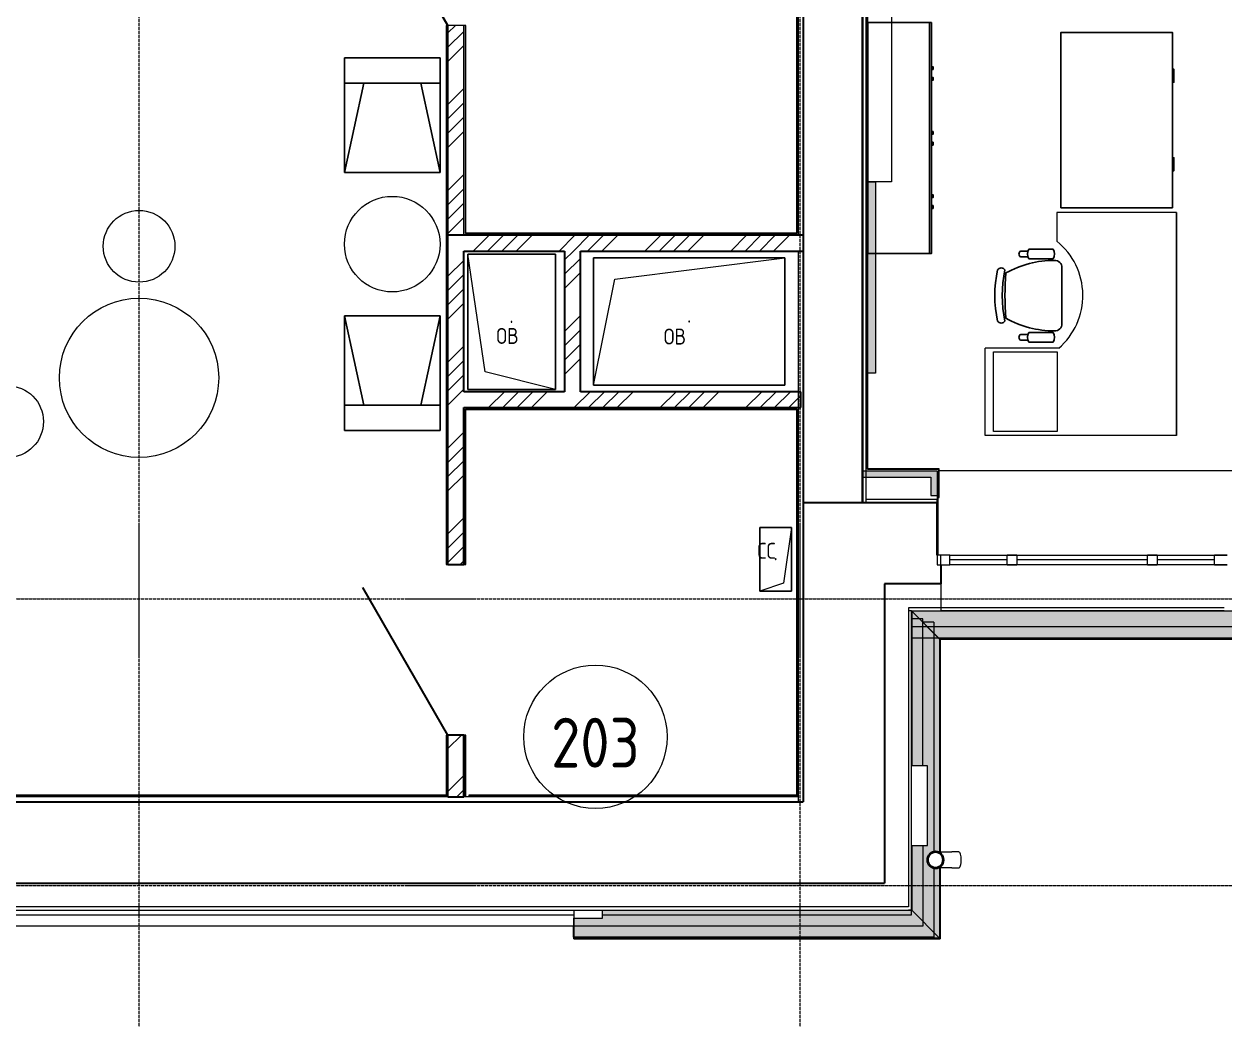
# Model space of a CAD drawing. Header units: millimetres. Extents: x -42533 to 645315, y 3457 to 82611.
# Drawn here: x 152617 to 160149, y 30647 to 36896 of the extents above; entities that cross this region are included whole.
import ezdxf

# ---------------------------------------------------------------- set-up
doc = ezdxf.new("R2010")
doc.units = ezdxf.units.MM
doc.linetypes.add('ADSK_Линия сетки', pattern=[25, 20, -2.5, 0, -2.5])
for name, color, linetype, lineweight in [('_ Окна', 7, 'Continuous', 9), ('Аннотация', 7, 'Continuous', 18), ('Двери', 7, 'Continuous', 9), ('Обобщенные модели', 7, 'Continuous', 18), ('Ограждение', 7, 'Continuous', 9), ('Окна', 7, 'Continuous', 9), ('Оси', 253, 'Continuous', 9), ('Перекрытие', 7, 'Continuous', 18), ('Стены внутренние', 7, 'Continuous', 18), ('Стены наружные', 7, 'Continuous', 18), ('Стены несущие', 7, 'Continuous', 30), ('Стены отделка', 7, 'Continuous', 30), ('Стены штриховка', 7, 'Continuous', 9), ('ТХ', 5, 'Continuous', 0), ('ШТРИХОВКА', 252, 'Continuous', 15)]:
    doc.layers.add(name, color=color, linetype=linetype, lineweight=lineweight)
doc.layers.add('Линии', color=7, linetype='Continuous', lineweight=9, true_color=0x00a600)
doc.layers.add('ЭОМ_Лотки рабочие', color=5, linetype='Continuous')
doc.styles.add('GOST Common', font='GOST_Common.ttf', dxfattribs={"width": 0.9, "height": 350})
doc.styles.add('GOST Common_5', font='GOST_Common.ttf', dxfattribs={"width": 0.9, "height": 200})
pattern_1 = [(45, (686.36, 338.7), (-269.408, 269.408), []), (45, (776.16, 338.7), (-269.408, 269.408), []), (45, (865.96, 338.7), (-269.408, 269.408), []), (45, (955.77, 338.7), (-269.408, 269.408), [])]

# ---------------------------------------------------------------- blocks, each defined once
blk = doc.blocks.new('Тх 2 этаж')
at = {"lineweight": 0, "true_color": 0x939598}
h = blk.add_hatch(color=252, dxfattribs=at)
h.dxf.hatch_style = 1
h.paths.add_polyline_path([(13948.4, 2423.8), (13998.4, 2423.8), (13998.4, 1223.8), (13948.4, 1223.8)])
at = {"color": 252, "linetype": 'Continuous', "true_color": 0x939598}
for p, q in [((14336.4, 1973.8), (14336.4, 3423.8)), ((14909.1, 1989.7), (14954.7, 1989.6)), ((14960.5, 2001.7), (15111.7, 2001.7)), ((14909.2, 1952.9), (14954.9, 1952.9)), ((14960.5, 1941.5), (15111.7, 1941.5)), ((15168, 1535), (15168, 1885.2)), ((14909.2, 1467.2), (14954.9, 1467.2)), ((14960.5, 1478.7), (15111.7, 1478.7)), ((14909.1, 1430.5), (14954.7, 1430.5)), ((14960.5, 1418.5), (15111.7, 1418.5))]:
    blk.add_line(p, q, dxfattribs=at)
at = {"color": 252, "true_color": 0x939598}
for p, q in [((10664.3, 2483.1), (10664.3, 3203.1)), ((10664.3, 2483.1), (10664.3, 3203.1)), ((10664.3, 3203.1), (11264.3, 3203.1)), ((11264.3, 2483.1), (11264.3, 3203.1)), ((10664.3, 3042.8), (11264.3, 3042.8)), ((11264.3, 3042.8), (10664.3, 3042.8)), ((10664.3, 2483.1), (10785.8, 3042.8)), ((10664.3, 2483.1), (10785.8, 3042.8)), ((11264.3, 2483.1), (11142.8, 3042.8)), ((11264.3, 2483.1), (11142.8, 3042.8)), ((11264.3, 2483.1), (10664.3, 2483.1)), ((11264.3, 2483.1), (10664.3, 2483.1)), ((10664.3, 1583.1), (10664.3, 863.1)), ((10664.3, 1583.1), (10664.3, 863.1)), ((11264.3, 1583.1), (10664.3, 1583.1)), ((11264.3, 1583.1), (10664.3, 1583.1)), ((10664.3, 1583.1), (10785.8, 1023.3)), ((10664.3, 1583.1), (10785.8, 1023.3)), ((11264.3, 1583.1), (11142.8, 1023.3)), ((11264.3, 1583.1), (11142.8, 1023.3)), ((11264.3, 1583.1), (11264.3, 863.1)), ((10664.3, 1023.3), (11264.3, 1023.3)), ((11264.3, 1023.3), (10664.3, 1023.3)), ((10664.3, 863.1), (11264.3, 863.1))]:
    blk.add_line(p, q, dxfattribs=at)
at = {"color": 252, "linetype": 'Continuous', "lineweight": 5, "true_color": 0x939598}
for p, q in [((15886.4, 2231.8), (15136.4, 2231.8)), ((15886.4, 2231.8), (15136.4, 2231.8)), ((15136.4, 2231.8), (15136.4, 2050.9)), ((15886.4, 2231.8), (15886.4, 831.8)), ((15886.4, 831.8), (15886.4, 2231.8)), ((14686.4, 831.8), (14686.4, 1379.7)), ((15147.4, 1379.7), (14686.4, 1379.7)), ((15886.4, 831.8), (14686.4, 831.8))]:
    blk.add_line(p, q, dxfattribs=at)
for points in [[(14098.4, 4423.8), (14098.4, 2423.8), (13948.4, 2423.8), (13948.4, 4423.8)], [(14737.6, 858.2), (14737.6, 1358.2), (15137.6, 1358.2), (15137.6, 858.2)]]:
    blk.add_lwpolyline(points, close=True, dxfattribs=at)
at = {"color": 252, "linetype": 'Continuous', "true_color": 0x939598}
for points in [[(13948.4, 1973.8), (14348.4, 1973.8), (14348.4, 3423.8), (13948.4, 3423.8)], [(15861.4, 2261.8), (15861.4, 3361.8), (15161.4, 3361.8), (15161.4, 2261.8)], [(14348.4, 3146.7), (14348.4, 3129.3), (14358.6, 3129.3), (14358.6, 3146.7)], [(14348.4, 3079), (14348.4, 3061.6), (14358.6, 3061.6), (14358.6, 3079)], [(14348.4, 2739.7), (14348.4, 2722.3), (14358.6, 2722.3), (14358.6, 2739.7)], [(14348.4, 2672), (14348.4, 2654.6), (14358.6, 2654.6), (14358.6, 2672)], [(14348.4, 2342.8), (14348.4, 2325.4), (14358.6, 2325.4), (14358.6, 2342.8)], [(14348.4, 2275.1), (14348.4, 2257.7), (14358.6, 2257.7), (14358.6, 2275.1)]]:
    blk.add_lwpolyline(points, close=True, dxfattribs=at)
for points in [[(15861.4, 3048.5), (15870.4, 3048.5), (15870.4, 3130.3), (15861.4, 3130.3)], [(15861.4, 2575), (15870.4, 2575), (15870.4, 2493.2), (15861.4, 2493.2)]]:
    blk.add_lwpolyline(points, dxfattribs=at)
at = {"color": 252, "lineweight": 0, "true_color": 0x939598}
blk.add_lwpolyline([(13948.4, 2423.8), (13998.4, 2423.8), (13998.4, 1223.8), (13948.4, 1223.8), (13948.4, 2423.8)], dxfattribs=at)
at = {"color": 252, "linetype": 'Continuous', "lineweight": 5, "true_color": 0x939598}
blk.add_arc((14862, 1710.7), 437, 310.76329, 51.11011, dxfattribs=at)
at = {"color": 252, "linetype": 'Continuous', "true_color": 0x939598}
for centre, radius, start, end in [((14917.6, 1971.3), 20.2, 114.89545, 245.33537), ((15010.6, 1971.6), 58.4, 148.95101, 211.04877), ((15061.7, 1971.6), 58.4, 328.95097, 31.04877), ((14786.8, 1855.4), 28.1, 34.29007, 145.70964), ((15119.5, 1306.7), 624.5, 89.87797, 119.10589), ((15122.6, 1885.7), 45.4, 359.25187, 92.18664), ((15493.7, 1710.8), 747.5, 167.60199, 192.39777), ((15540.1, 1710.8), 747.5, 167.60199, 192.39777), ((16572, 1710.8), 1761.9, 175.39382, 184.65462), ((14786.8, 1566.1), 28.1, 214.29147, 325.70827), ((15119.5, 2113.5), 624.5, 240.90677, 270.12147), ((15122.6, 1534.4), 45.4, 267.81347, 0.74787), ((14917.7, 1448.9), 20.2, 114.89545, 245.33537), ((15010.6, 1448.6), 58.4, 148.95098, 211.04877), ((15061.7, 1448.6), 58.4, 328.95097, 31.04877)]:
    blk.add_arc(centre, radius, start, end, dxfattribs=at)
at = {"layer": 'ТХ', "color": 252, "true_color": 0x939598}
blk.add_line((13935.4, 3043.8), (13935.4, 3043.8), dxfattribs=at)
at = {"layer": 'ТХ', "color": 252, "lineweight": 0, "true_color": 0x939598}
blk.add_circle((10964.3, 2033.1), 300, dxfattribs=at)
at = {"layer": 'ТХ', "color": 252, "true_color": 0x939598}
for centre, radius in [((9375.3, 2019.5), 225), ((9375.3, 1194.5), 500), ((8550.3, 919.5), 225)]:
    blk.add_circle(centre, radius, dxfattribs=at)
blk = doc.blocks.new('План 2 этажа')
at = {"layer": 'Обобщенные модели', "lineweight": 9}
h = blk.add_hatch(dxfattribs=at)
h.set_pattern_fill('FP_12', color=8, angle=-90, style=0, pattern_type=2)
h.set_pattern_definition([(45, (686.36, 338.7), (-106.066, 106.066), [])])
h.paths.add_polyline_path([(8673.366, 446.051), (8695.618, 446.051), (8715.666, 455.706), (8729.54, 473.104), (8734.492, 494.798), (8729.54, 516.492), (8715.666, 533.889), (8695.618, 543.544), (8673.366, 543.544), (8653.317, 533.889), (8639.443, 516.492), (8634.492, 494.798), (8639.443, 473.104), (8653.317, 455.706), (8656.529, 454.159)])
at = {"layer": 'Ограждение', "transparency": 33554432}
for points in [[(8714.088, 0.201), (8714.088, 454.946), (8695.618, 446.051), (8673.366, 446.051), (8652.631, 456.566), (8639.443, 473.104), (8634.492, 494.798), (8639.443, 516.492), (8653.317, 533.889), (8673.366, 543.544), (8695.618, 543.544), (8714.088, 535.868), (8714.088, 1877.335), (8535.492, 2055.931), (8535.492, 1084.778), (8634.492, 1084.778), (8634.492, 584.778), (8535.492, 584.778), (8535.492, 178.798), (8608.554, 105.736)], [(18929.082, 1877.335), (18968.77, 1877.335), (18968.77, 2055.931), (16884.555, 2055.931), (16884.555, 2036.931), (16484.555, 2036.931), (16484.555, 2055.931), (8535.492, 2055.931), (8714.088, 1877.335), (18667.361, 1877.335)], [(18929.082, 1877.133), (18968.77, 1877.335), (18968.77, 1881.302), (8710.121, 1881.302), (8714.29, 1877.133), (18667.361, 1877.133)], [(8534.492, 1084.778), (8535.492, 1084.778), (8534.492, 1308.583)], [(8198.517, 0.201), (8714.088, 0.201), (8534.492, 178.798), (6594.994, 178.798), (6594.994, 129.798), (6415.024, 129.798), (6415.024, 0.201), (6594.994, 0.201)], [(8714.29, 0), (8709.083, 4.169), (6415.024, 4.169), (6415.024, 0), (8714.088, 0)]]:
    blk.add_hatch(color=8, dxfattribs=at).paths.add_polyline_path(points)
h = blk.add_hatch(color=8, dxfattribs=at)
h.paths.add_polyline_path([(8714.29, 0), (8714.088, 454.946), (8710.121, 453.036), (8710.121, 4.169), (8714.088, 0.201)])
h.paths.add_polyline_path([(8714.29, 534.552), (8714.088, 1877.335), (8710.121, 1881.302), (8710.121, 536.56), (8714.088, 534.649)])
at = {"layer": 'Стены внутренние'}
h = blk.add_hatch(dxfattribs=at)
h.set_pattern_fill('ANSI34', color=8, scale=20, style=0)
h.set_pattern_definition(pattern_1)
h.paths.add_polyline_path([(5724.888, 5730.2), (5624.888, 5730.2), (5624.888, 4414.757), (5724.888, 4414.757)])
h.paths.add_polyline_path([(5724.888, 6983.784), (5624.888, 6983.784), (5624.888, 6660.2), (5724.888, 6660.2)])
at = {"layer": 'Стены внутренние', "lineweight": 9}
h = blk.add_hatch(dxfattribs=at)
h.set_pattern_fill('ANSI34', color=8, scale=20, style=0)
h.set_pattern_definition(pattern_1)
h.paths.add_polyline_path([(5724.888, 889.798), (5724.888, 1278.008), (5624.888, 1278.008), (5624.888, 889.798)])
h.paths.add_polyline_path([(5724.888, 2348.008), (5724.888, 4414.757), (5624.888, 4414.757), (5624.888, 2348.008)])
h = blk.add_hatch(dxfattribs=at)
h.set_pattern_fill('ANSI34', color=8, scale=20, style=0)
h.set_pattern_definition(pattern_1)
h.paths.add_polyline_path([(6104.748, 4314.757), (7839.492, 4314.757), (7839.492, 4414.757), (5724.888, 4414.757), (5724.888, 4314.757)])
h = blk.add_hatch(dxfattribs=at)
h.set_pattern_fill('ANSI34', color=8, scale=20, style=0)
h.set_pattern_definition(pattern_1)
h.paths.add_polyline_path([(6355.888, 3432.7), (6455.888, 3432.7), (6455.888, 4314.757), (6355.888, 4314.757), (6355.888, 3714.278)])
h = blk.add_hatch(dxfattribs=at)
h.set_pattern_fill('ANSI34', color=8, scale=20, style=0)
h.set_pattern_definition(pattern_1)
h.paths.add_polyline_path([(6104.748, 3332.7), (7839.492, 3332.7), (7839.492, 3432.7), (5724.888, 3432.7), (5724.888, 3332.7)])
at = {"layer": 'Стены внутренние'}
for points in [[(8655.497, 2896.931), (8695.497, 2896.931), (8695.497, 2936.931), (8226.955, 2936.931), (8226.955, 2896.931)], [(8655.497, 2781.931), (8695.497, 2781.931), (8695.497, 2896.931), (8655.497, 2896.931)]]:
    blk.add_hatch(color=8, dxfattribs=at).paths.add_polyline_path(points)
at = {"layer": '_ Окна', "color": 8, "lineweight": 18}
for p, q in [((8775.497, 2406.931), (8695.497, 2406.931)), ((8695.497, 2406.931), (8695.497, 2346.931)), ((8695.497, 2346.931), (8775.497, 2346.931)), ((8775.497, 2346.931), (8775.497, 2406.931)), ((9135.497, 2346.931), (9135.497, 2406.931)), ((9135.497, 2406.931), (9195.497, 2406.931)), ((9195.497, 2346.931), (9135.497, 2346.931)), ((9195.497, 2406.931), (9195.497, 2346.931)), ((10015.497, 2346.931), (10015.497, 2406.931)), ((10015.497, 2406.931), (10075.497, 2406.931)), ((10075.497, 2346.931), (10015.497, 2346.931)), ((10075.497, 2406.931), (10075.497, 2346.931)), ((10435.497, 2346.931), (10435.497, 2406.931)), ((10435.497, 2406.931), (10515.497, 2406.931)), ((10515.497, 2346.931), (10435.497, 2346.931))]:
    blk.add_line(p, q, dxfattribs=at)
at = {"layer": '_ Окна', "color": 8}
for p, q in [((8715.497, 2406.931), (8715.497, 2346.931)), ((9135.497, 2376.931), (8775.497, 2376.931)), ((10015.497, 2376.931), (9195.497, 2376.931)), ((10435.497, 2376.931), (10075.497, 2376.931))]:
    blk.add_line(p, q, dxfattribs=at)
at = {"layer": 'Двери', "color": 8, "lineweight": 30}
for p, q in [((5624.888, 5730.2), (5159.888, 6535.603)), ((5624.888, 1278.008), (5089.888, 2204.655))]:
    blk.add_line(p, q, dxfattribs=at)
at = {"layer": 'Линии', "color": 8}
blk.add_circle((6550.037, 1267.383), 450, dxfattribs=at)
at = {"layer": 'Обобщенные модели', "color": 8}
for p, q in [((5748.888, 4296.223), (6298.888, 4296.223)), ((5748.888, 3446.223), (5748.888, 4296.223)), ((5858.888, 3556.223), (5748.888, 4296.223)), ((5748.888, 4296.223), (5748.888, 3446.223)), ((6298.888, 4296.223), (5748.888, 4296.223)), ((6298.888, 4296.223), (6298.888, 3446.223)), ((6298.888, 3446.223), (6298.888, 4296.223)), ((6538.405, 3472.7), (6538.405, 4272.7)), ((6538.405, 4272.7), (7738.405, 4272.7)), ((7738.405, 4272.7), (6538.405, 4272.7)), ((6538.405, 4272.7), (6538.405, 3472.7)), ((6671.738, 4139.366), (7738.405, 4272.7)), ((7738.405, 4272.7), (7738.405, 3472.7)), ((7738.405, 3472.7), (7738.405, 4272.7)), ((6538.405, 3472.7), (6671.738, 4139.366)), ((6298.888, 3446.223), (5858.888, 3556.223)), ((7738.405, 3472.7), (6538.405, 3472.7)), ((6538.405, 3472.7), (7738.405, 3472.7)), ((6298.888, 3446.223), (5748.888, 3446.223)), ((5748.888, 3446.223), (6298.888, 3446.223)), ((7581.357, 2181.44), (7581.357, 2581.44)), ((7581.357, 2581.44), (7781.357, 2581.44)), ((7781.357, 2581.44), (7581.357, 2581.44)), ((7581.357, 2581.44), (7581.357, 2181.44)), ((7781.357, 2581.44), (7731.357, 2231.44)), ((7781.357, 2581.44), (7781.357, 2181.44)), ((7781.357, 2181.44), (7781.357, 2581.44)), ((7731.357, 2231.44), (7581.357, 2181.44)), ((7781.357, 2181.44), (7581.357, 2181.44)), ((7581.357, 2181.44), (7781.357, 2181.44)), ((8708.906, 544.798), (8710.121, 544.798)), ((8710.789, 544.798), (8712.538, 544.798)), ((8830.643, 544.798), (8788.139, 544.798)), ((8699.861, 444.798), (8697.509, 444.798)), ((8708.747, 444.798), (8705.577, 444.798)), ((8710.121, 444.798), (8708.906, 444.798)), ((8712.118, 444.798), (8710.789, 444.798)), ((8788.139, 444.798), (8830.643, 444.798))]:
    blk.add_line(p, q, dxfattribs=at)
at = {"layer": 'Обобщенные модели', "color": 8, "flags": 128}
for points in [[(8697.509, 544.798), (8698.779, 544.798), (8701.443, 544.798), (8704.319, 544.798), (8707.403, 544.798), (8708.906, 544.798)], [(8714.29, 544.798), (8717.856, 544.798), (8721.721, 544.798), (8725.766, 544.798), (8729.986, 544.798), (8734.372, 544.798), (8738.919, 544.798), (8743.619, 544.798), (8748.464, 544.798), (8753.446, 544.798), (8758.559, 544.798), (8763.793, 544.798), (8769.139, 544.798), (8774.591, 544.798), (8780.138, 544.798), (8785.772, 544.798), (8788.139, 544.798)], [(8705.577, 444.798), (8702.613, 444.798), (8699.861, 444.798)], [(8788.139, 444.798), (8782.471, 444.798), (8776.887, 444.798), (8771.395, 444.798), (8766.003, 444.798), (8760.721, 444.798), (8755.557, 444.798), (8750.52, 444.798), (8745.617, 444.798), (8740.856, 444.798), (8736.244, 444.798), (8731.79, 444.798), (8727.501, 444.798), (8723.382, 444.798), (8719.441, 444.798), (8715.684, 444.798), (8714.29, 444.798)]]:
    blk.add_lwpolyline(points, dxfattribs=at)
at = {"layer": 'Обобщенные модели', "color": 8}
for centre, radius, start, end in [((6023.888, 3871.223), 2.5, 90, 270), ((6023.888, 3871.223), 2.5, 150, 255), ((6023.888, 3871.223), 2.5, 270, 90), ((6023.888, 3871.223), 2.5, 30, 90), ((6023.888, 3871.223), 2.5, 285, 0), ((7138.405, 3872.7), 2.5, 0, 180), ((7138.405, 3872.7), 2.5, 180, 0), ((7138.405, 3872.7), 2.5, 60, 165), ((7138.405, 3872.7), 2.5, 195, 270), ((7138.405, 3872.7), 2.5, 300, 0), ((7681.357, 2381.44), 2.5, 0, 180), ((7681.357, 2381.44), 2.5, 120, 180), ((7681.357, 2381.44), 2.5, 180, 0), ((7681.357, 2381.44), 2.5, 240, 345), ((7681.357, 2381.44), 2.5, 15, 90), ((8684.492, 494.798), 52, 77.1428571, 101.1114376), ((8684.492, 494.798), 52, 61.3039959, 77.1428571), ((8684.492, 494.798), 52, 59.805708, 61.3039959), ((8684.492, 494.798), 52, 56.8239422, 58.9809854), ((8684.492, 494.798), 52, 0, 54.6643062), ((8684.492, 494.798), 52, 305.3356938, 0), ((8684.492, 494.798), 52, 258.8885624, 282.8571429), ((8684.492, 494.798), 52, 282.8571429, 298.6960041), ((8684.492, 494.798), 52, 298.6960041, 300.194292), ((8684.492, 494.798), 52, 301.0190146, 303.1760578)]:
    blk.add_arc(centre, radius, start, end, dxfattribs=at)
at = {"layer": 'Обобщенные модели', "color": 8, "lineweight": 40}
for start, end in [(0, 180), (180, 0)]:
    blk.add_arc((8684.492, 494.798), 50, start, end, dxfattribs=at)
at = {"layer": 'Обобщенные модели', "color": 8}
for start_param, end_param in [(4.71238898, 6.28318531), (3.14159265, 4.71238898)]:
    blk.add_ellipse((8830.643, 494.798), major_axis=(0, 50), ratio=0.30901699, start_param=start_param, end_param=end_param, dxfattribs=at)
at = {"layer": 'Ограждение', "color": 8}
for p, q in [((8535.492, 2055.931), (8534.492, 2056.931)), ((8534.492, 2056.931), (8719.497, 2056.931)), ((8535.492, 2055.931), (8712.815, 1878.608)), ((8714.088, 1877.335), (8535.492, 2055.931)), ((8535.492, 2055.931), (8535.492, 1084.778)), ((8535.492, 2055.931), (8535.492, 1084.778)), ((16484.555, 2055.931), (8535.492, 2055.931)), ((16484.555, 2055.931), (8535.492, 2055.931)), ((8719.497, 2056.931), (10495.497, 2056.931)), ((10495.497, 2056.931), (8719.497, 2056.931)), ((8712.815, 1878.608), (8708.906, 1882.517)), ((8708.906, 1882.517), (8708.906, 537.145)), ((8708.906, 1882.517), (8710.121, 1881.302)), ((18968.77, 1882.517), (8708.906, 1882.517)), ((8710.121, 1881.302), (8712.815, 1878.608)), ((8712.815, 1878.608), (8710.121, 1881.302)), ((8710.121, 1881.302), (8710.121, 536.56)), ((8710.121, 1881.302), (8712.815, 1878.608)), ((18968.77, 1881.302), (8710.121, 1881.302)), ((8710.789, 1880.634), (8710.447, 1880.976)), ((8710.447, 1880.976), (8710.447, 536.403)), ((18968.77, 1880.976), (8710.447, 1880.976)), ((8712.538, 1878.885), (8710.789, 1880.634)), ((8710.789, 1880.634), (8710.789, 536.238)), ((8710.789, 1880.634), (8712.538, 1878.885)), ((18968.77, 1880.634), (8710.789, 1880.634)), ((8713.008, 1878.415), (8712.538, 1878.885)), ((8712.538, 1878.885), (8712.538, 535.396)), ((18968.77, 1878.885), (8712.538, 1878.885)), ((8712.815, 1878.608), (8712.815, 535.262)), ((8714.088, 1877.335), (8712.815, 1878.608)), ((8712.815, 1878.608), (8714.088, 1877.335)), ((18968.77, 1878.608), (8712.815, 1878.608)), ((8713.008, 1878.415), (8713.008, 535.17)), ((18968.77, 1878.415), (8713.008, 1878.415)), ((8713.136, 1878.287), (8713.136, 535.108)), ((8713.136, 1878.287), (8714.29, 1877.133)), ((18968.77, 1878.287), (8713.136, 1878.287)), ((8714.088, 1877.335), (8714.088, 534.649)), ((18968.77, 1877.335), (8714.088, 1877.335)), ((8714.29, 1877.133), (8714.29, 534.552)), ((18968.77, 1877.133), (8714.29, 1877.133)), ((8535.492, 584.778), (8535.492, 178.798)), ((8535.492, 584.778), (8535.492, 178.798)), ((8708.906, 452.451), (8708.906, 5.384)), ((8710.121, 453.036), (8710.121, 4.169)), ((8710.447, 453.193), (8710.447, 3.842)), ((8710.789, 453.358), (8710.789, 3.5)), ((8712.538, 454.2), (8712.538, 1.751)), ((8712.815, 454.333), (8712.815, 1.474)), ((8713.008, 454.426), (8713.008, 1.282)), ((8713.136, 454.488), (8713.136, 1.153)), ((8714.088, 454.946), (8714.088, 0.201)), ((8714.29, 455.043), (8714.29, 0)), ((6594.994, 178.798), (8535.492, 178.798)), ((6594.994, 178.798), (8535.492, 178.798)), ((8534.492, 179.798), (8514.492, 179.798)), ((8535.492, 178.798), (8534.492, 179.798)), ((8714.088, 0.201), (8535.492, 178.798)), ((8535.492, 178.798), (8712.815, 1.474)), ((6415.024, 129.798), (6415.024, 1.474)), ((6415.024, 0.201), (6415.024, 129.798)), ((6415.024, 1.474), (6415.024, 5.384)), ((6415.024, 5.384), (6415.024, 4.169)), ((6415.024, 5.384), (8708.906, 5.384)), ((6415.024, 4.169), (6415.024, 1.474)), ((6415.024, 1.474), (6415.024, 4.169)), ((6415.024, 4.169), (6415.024, 1.474)), ((6415.024, 4.169), (8710.121, 4.169)), ((6415.024, 3.5), (6415.024, 3.842)), ((6415.024, 3.842), (8710.447, 3.842)), ((6415.024, 1.751), (6415.024, 3.5)), ((6415.024, 3.5), (6415.024, 1.751)), ((6415.024, 3.5), (8710.789, 3.5)), ((6415.024, 1.282), (6415.024, 1.751)), ((6415.024, 1.751), (8712.538, 1.751)), ((6415.024, 0.201), (6415.024, 1.474)), ((6415.024, 1.474), (6415.024, 0.201)), ((6415.024, 1.474), (8712.815, 1.474)), ((6415.024, 1.282), (8713.008, 1.282)), ((6415.024, 1.153), (6415.024, 0)), ((6415.024, 1.153), (8713.136, 1.153)), ((6415.024, 0.201), (8714.088, 0.201)), ((8708.906, 5.384), (8710.121, 4.169)), ((8712.815, 1.474), (8708.906, 5.384)), ((8710.121, 4.169), (8712.815, 1.474)), ((8712.815, 1.474), (8710.121, 4.169)), ((8710.121, 4.169), (8712.815, 1.474)), ((8710.789, 3.5), (8710.447, 3.842)), ((8710.789, 3.5), (8712.538, 1.751)), ((8712.538, 1.751), (8710.789, 3.5)), ((8713.008, 1.282), (8712.538, 1.751)), ((8712.815, 1.474), (8714.088, 0.201)), ((8714.088, 0.201), (8712.815, 1.474)), ((8713.136, 1.153), (8714.29, 0)), ((6415.024, 0), (8714.29, 0))]:
    blk.add_line(p, q, dxfattribs=at)
at = {"layer": 'Окна', "color": 8}
for p, q in [((8775.497, 2406.931), (8695.497, 2406.931)), ((8695.497, 2406.931), (8695.497, 2346.931)), ((8695.497, 2346.931), (8775.497, 2346.931)), ((8775.497, 2406.931), (9135.497, 2406.931)), ((9135.497, 2346.931), (8775.497, 2346.931)), ((9195.497, 2406.931), (9135.497, 2406.931)), ((9135.497, 2346.931), (9195.497, 2346.931)), ((9195.497, 2406.931), (10015.497, 2406.931)), ((10015.497, 2346.931), (9195.497, 2346.931)), ((10075.497, 2406.931), (10015.497, 2406.931)), ((10015.497, 2346.931), (10075.497, 2346.931)), ((10075.497, 2406.931), (10435.497, 2406.931)), ((10435.497, 2346.931), (10075.497, 2346.931)), ((10515.497, 2406.931), (10435.497, 2406.931)), ((10435.497, 2346.931), (10515.497, 2346.931))]:
    blk.add_line(p, q, dxfattribs=at)
at = {"layer": 'Оси', "color": 8, "linetype": 'ADSK_Линия сетки'}
for p, q in [((3685.923, -4690.674), (3685.923, 44561.698)), ((7835.923, -4690.674), (7835.923, 22196.433)), ((-9428.371, 2133.7), (43381.868, 2133.7)), ((-9428.371, 333.7), (50898.627, 333.7))]:
    blk.add_line(p, q, dxfattribs=at)
at = {"layer": 'Перекрытие', "color": 8}
for p, q in [((13308.496, 2936.931), (8707.497, 2936.931)), ((8700.371, 2768.931), (8700.371, 2406.931))]:
    blk.add_line(p, q, dxfattribs=at)
at = {"layer": 'Стены наружные', "color": 8}
for p, q in [((5734.888, 4424.757), (5734.888, 5730.2)), ((5736.888, 4426.757), (5736.888, 5730.2)), ((8695.497, 2768.931), (8695.497, 2756.931)), ((10495.497, 2076.931), (8720.497, 2076.931)), ((8604.492, 2006.931), (8535.492, 2006.931)), ((8604.492, 1084.778), (8604.492, 2006.931)), ((8674.492, 1987.402), (8604.492, 1987.402)), ((8674.492, 1987.402), (8674.492, 543.544)), ((18968.77, 1956.931), (8535.492, 1956.931)), ((18968.77, 1886.931), (8535.492, 1886.931)), ((8604.492, 584.778), (8604.492, 79.798)), ((8674.492, 446.051), (8674.492, 9.798)), ((6414.908, 179.798), (6414.908, 149.798)), ((8534.492, 179.798), (8514.492, 179.798)), ((8534.492, 149.798), (8534.492, 178.798)), ((2335.013, 149.798), (6414.165, 149.798)), ((8604.492, 79.798), (2335.013, 79.798)), ((6410.584, 79.798), (6410.584, 9.798)), ((6414.165, 149.798), (6414.165, 79.798)), ((6594.994, 149.798), (8534.492, 149.798)), ((8674.492, 9.798), (6410.584, 9.798))]:
    blk.add_line(p, q, dxfattribs=at)
at = {"layer": 'Стены несущие', "color": 8}
for p, q in [((7854.492, 9233.7), (7854.492, 859.798)), ((8226.955, 2736.931), (8226.955, 8686.342)), ((8226.955, 8666.386), (8226.955, 2736.931)), ((7854.492, 4414.757), (5614.888, 4414.757)), ((5624.888, 2348.008), (5624.888, 4414.757)), ((5724.888, 4314.757), (6355.888, 4314.757)), ((5724.888, 3432.7), (5724.888, 4314.757)), ((6355.888, 4314.757), (6355.888, 3432.7)), ((6455.888, 4314.757), (7854.492, 4314.757)), ((6455.888, 3432.7), (6455.888, 4314.757)), ((6355.888, 3432.7), (5724.888, 3432.7)), ((7839.492, 3432.7), (6455.888, 3432.7)), ((7839.492, 3332.7), (7839.492, 3432.7)), ((5724.888, 3332.7), (7839.492, 3332.7)), ((5724.888, 3322.7), (5724.888, 3332.7)), ((5724.888, 2348.008), (5724.888, 3322.7)), ((7854.492, 2736.931), (8695.497, 2736.931)), ((8695.497, 2406.931), (8695.497, 2736.931)), ((5624.888, 2348.008), (5724.888, 2348.008)), ((8720.497, 2226.931), (8720.497, 2346.931)), ((8720.497, 2226.931), (8364.492, 2226.931)), ((8364.492, 2226.931), (8364.492, 349.798)), ((5624.888, 889.798), (5624.888, 1278.008)), ((5724.888, 1278.008), (5624.888, 1278.008)), ((5724.888, 889.798), (5724.888, 1278.008)), ((855.789, 859.798), (7854.492, 859.798)), ((5624.888, 889.798), (5724.888, 889.798)), ((348.208, 349.798), (8364.492, 349.798))]:
    blk.add_line(p, q, dxfattribs=at)
at = {"layer": 'Стены отделка', "color": 8, "lineweight": 9}
for p, q in [((8246.955, 8264.7), (8246.955, 2736.931)), ((8258.955, 2948.931), (8258.955, 8264.7)), ((7812.492, 6971.784), (7812.492, 4426.757)), ((7824.492, 4414.757), (7824.492, 6983.784)), ((5736.888, 5730.2), (5612.888, 5730.2)), ((5612.888, 5730.2), (5612.888, 2348.008)), ((7812.492, 4426.757), (5736.888, 4426.757)), ((7824.492, 859.798), (7824.492, 4314.757)), ((5724.888, 3322.7), (5724.888, 3322.7)), ((5736.888, 3320.7), (7812.492, 3320.7)), ((5736.888, 2348.008), (5736.888, 3320.7)), ((7812.492, 3320.7), (7812.492, 901.798)), ((8705.497, 2948.931), (8258.955, 2948.931)), ((8707.497, 2768.931), (8707.497, 2946.931)), ((8226.955, 2936.931), (8695.497, 2936.931)), ((8226.955, 2896.931), (8655.497, 2896.931)), ((8655.497, 2896.931), (8655.497, 2781.931)), ((8695.497, 2936.931), (8695.497, 2768.931)), ((8694.497, 2756.931), (8246.955, 2756.931)), ((8655.497, 2781.931), (8695.497, 2781.931)), ((8695.497, 2756.931), (8694.497, 2756.931)), ((8694.497, 2736.931), (8695.497, 2736.931)), ((8695.497, 2768.931), (8707.497, 2768.931)), ((8695.497, 2736.931), (8695.497, 2756.931)), ((5612.888, 2348.008), (5624.888, 2348.008)), ((5724.888, 2348.008), (5736.888, 2348.008)), ((8720.497, 2056.931), (8720.497, 2226.931)), ((8720.497, 2076.931), (8514.492, 2076.931)), ((8514.492, 2076.931), (8514.492, 199.798)), ((8534.492, 2056.931), (8720.497, 2056.931)), ((8534.492, 179.798), (8534.492, 2056.931)), ((5624.888, 1278.008), (5612.888, 1278.008)), ((5612.888, 1278.008), (5612.888, 901.798)), ((5736.888, 1278.008), (5724.888, 1278.008)), ((5736.888, 895.798), (5736.888, 1278.008)), ((8634.492, 1084.778), (8534.492, 1084.778)), ((8634.492, 584.778), (8634.492, 1084.778)), ((7824.492, 889.798), (865.807, 889.798)), ((5612.888, 901.798), (887.589, 901.798)), ((5724.888, 895.798), (5736.888, 895.798)), ((7812.492, 901.798), (5755.888, 901.798)), ((5755.888, 901.798), (5755.888, 889.798)), ((7818.492, 889.798), (7818.492, 901.798)), ((7818.492, 901.798), (7824.492, 901.798)), ((8534.492, 584.778), (8634.492, 584.778)), ((179.015, 179.798), (8514.492, 179.798)), ((8514.492, 199.798), (198.92, 199.798)), ((6415.024, 179.798), (6415.024, 129.798)), ((6594.994, 129.798), (6594.994, 179.798)), ((6415.024, 129.798), (6594.994, 129.798))]:
    blk.add_line(p, q, dxfattribs=at)
at = {"layer": 'Стены штриховка', "color": 8}
for p, q in [((8256.955, 2946.931), (8256.955, 8266.7)), ((7814.492, 6973.784), (7814.492, 4424.757)), ((5614.888, 5730.2), (5614.888, 2348.008)), ((5624.888, 5730.2), (5624.888, 4414.757)), ((5724.888, 4414.757), (5724.888, 5730.2)), ((7814.492, 4424.757), (5734.888, 4424.757)), ((5734.888, 3322.7), (7814.492, 3322.7)), ((5734.888, 2348.008), (5734.888, 3322.7)), ((7814.492, 3322.7), (7814.492, 901.798)), ((8256.955, 2946.931), (8707.497, 2946.931)), ((8705.497, 2768.931), (8705.497, 2948.931)), ((8707.497, 2948.931), (8705.497, 2948.931)), ((8707.497, 2946.931), (8707.497, 2948.931)), ((8534.492, 2056.931), (8514.492, 2056.931)), ((5614.888, 1278.008), (5614.888, 899.798)), ((5734.888, 895.798), (5734.888, 1278.008)), ((5614.888, 899.798), (885.599, 899.798)), ((5755.888, 899.798), (7818.492, 899.798)), ((7814.492, 901.798), (7818.492, 901.798))]:
    blk.add_line(p, q, dxfattribs=at)
at = {"layer": 'ЭОМ_Лотки рабочие'}
blk.add_blockref('Тх 2 этаж', (-5689.424, 2325.176), dxfattribs=at)
at = {"layer": 'Аннотация', "color": 8, "char_height": 100, "attachment_point": 1, "line_spacing_factor": 1.022766, "style": 'GOST Common_5'}
for s, insert, width in [('\\pxt3.6,7.2,10.8,14.4,18,21.6,25.2,28.8,32.4,36,39.6,43.2,46.8,50.4,54,57.6,61.2,64.8,68.4,72,75.6,79.2,82.8,86.4,90,93.6,97.2,100.8,104.4,108,111.6,115.2;{ОВ}', (5928.45, 3832.432), 156.348), ('\\pxt3.6,7.2,10.8,14.4,18,21.6,25.2,28.8,32.4,36,39.6,43.2,46.8,50.4,54,57.6,61.2,64.8,68.4,72,75.6,79.2,82.8,86.4,90,93.6,97.2,100.8,104.4,108,111.6,115.2;{ОВ}', (6979.241, 3828.597), 156.348), ('\\pxt3.6,7.2,10.8,14.4,18,21.6,25.2,28.8,32.4,36,39.6,43.2,46.8,50.4,54,57.6,61.2,64.8,68.4,72,75.6,79.2,82.8,86.4,90,93.6,97.2,100.8,104.4,108,111.6,115.2;{СС}', (7566.896, 2484.454), 138.168)]:
    blk.add_mtext(s, dxfattribs=dict(at, insert=insert, width=width))
at = {"layer": 'Аннотация', "color": 8, "lineweight": 9, "insert": (6550.037, 1230.435), "char_height": 312.5, "width": 520.21112, "attachment_point": 5, "line_spacing_factor": 1.022766, "style": 'GOST Common'}
blk.add_mtext('203', dxfattribs=at)

msp = doc.modelspace()

# ---------------------------------------------------------------- block references
at = {"layer": 'ШТРИХОВКА'}
msp.add_blockref('План 2 этажа', (149653.4, 31156.8), dxfattribs=at)

doc.saveas('drawing.dxf')
